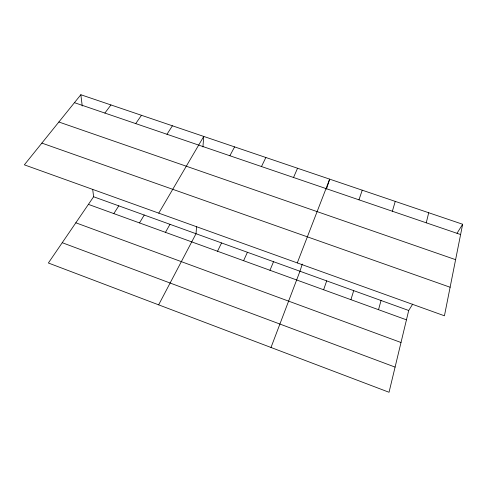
<?xml version="1.0" encoding="UTF-8"?>
<svg xmlns="http://www.w3.org/2000/svg" width="487" height="487" viewBox="0 0 487 487"><rect width="100%" height="100%" fill="white"/><g stroke="black" fill="none" stroke-linecap="round" stroke-linejoin="round"><path stroke-width="0.73" d="M196.59 226.504L196.018 233.723L158.64 304.838M202.921 146.904L203.755 136.433L158.774 213.142M462.65 224.257L444.436 315.795L24.35 164.837L80.836 94.734L462.65 224.257L457.025 233.249M412.672 304.138L408.703 310.487L389.04 392.266L48.371 262.998L93.614 196.76L92.713 189.54M426.247 222.809L428.712 212.746M378.527 309.695L381.047 300.503M392.37 211.236L395.243 201.393M350.914 299.669L353.708 290.636M302.281 264.051L299.962 271.241L271.003 347.474M326.46 189.096L329.669 179.149L297.277 262.913M358.968 199.834L362.231 190.192M323.624 289.765L326.686 280.883M269.968 270.285L273.536 261.702M293.533 177.487L297.551 168.252M243.597 260.709L247.408 252.272M261.482 166.542L265.865 157.502M217.519 251.243L221.567 242.946M229.864 155.749L234.6 146.897M165.458 232.342L169.981 224.324M139.483 222.918L144.237 215.035M166.98 134.272L172.398 125.798M113.806 213.592L118.785 205.849M135.709 123.595L141.467 115.303M104.869 113.063L110.945 104.949M74.444 102.672L460.605 234.539M58.866 122L455.607 259.668M41.864 143.099L450.116 287.239M93.614 196.76L408.703 310.487M88.415 204.376L406.456 319.831M75.832 222.796L401.002 342.507M62.233 242.703L395.091 367.101M80.836 94.734L82.248 106.008"/></g></svg>
